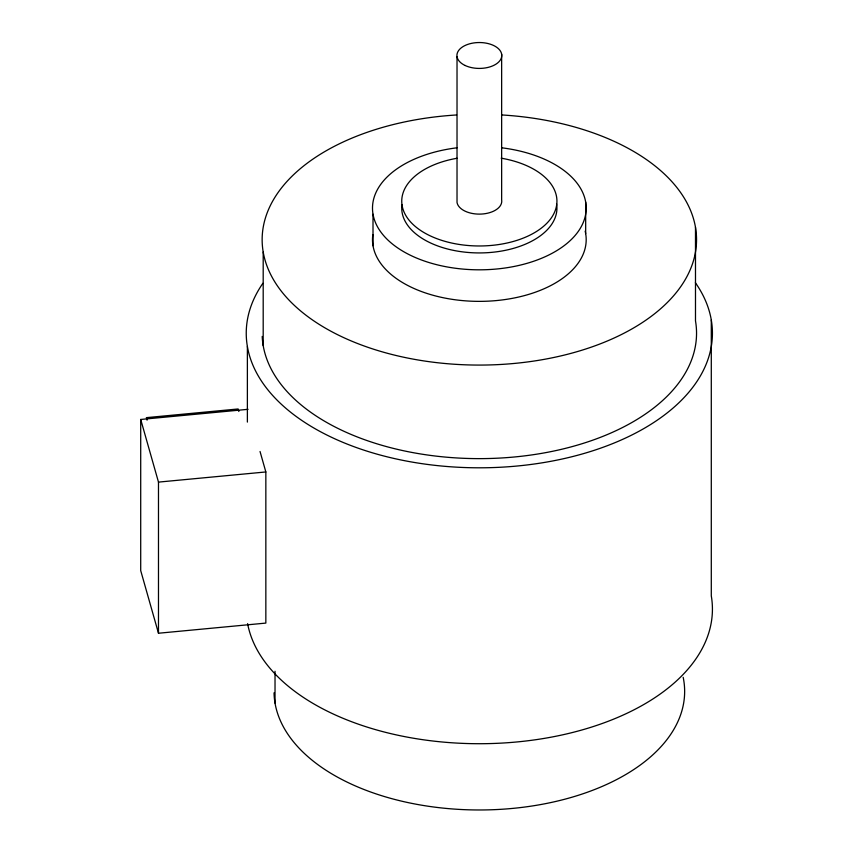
<?xml version="1.0" encoding="UTF-8"?>
<svg xmlns="http://www.w3.org/2000/svg" width="852" height="852" viewBox="0 0 852 852"><rect width="100%" height="100%" fill="white"/><g stroke="black" fill="none" stroke-linecap="round" stroke-linejoin="round"><path stroke-width="1.28" d="M260.041 451.496L265.845 471.955L265.845 623.089L158.483 633.238L140.708 570.606L140.708 419.461L248.07 409.311M140.708 419.461L158.483 482.104L265.845 471.955M238.848 411.484L238.134 408.971L146.374 417.65L147.087 420.164M711.292 319.969L711.292 595.899A233.086 134.573 0 0 1 503.362 742.997A233.086 134.573 0 0 1 247.602 623.632M695.488 227.324L695.488 320.874A217.207 125.404 0 0 1 492.818 458.387A217.207 125.404 0 0 1 262.203 336.433M585.675 202.052L585.675 233.608M501.647 54.208L501.647 199.9A22.418 12.94 0 0 1 481.55 214.054A22.418 12.94 0 0 1 457.023 202.446L457.023 56.754M373.006 214.203L373.006 245.749M275.026 671.259L275.026 703.113M263.193 252.022L263.193 345.571M247.378 346.476L247.378 422.091M158.483 482.104L158.483 633.238M695.381 282.715A233.086 134.573 0 0 1 479.878 467.801A233.086 134.573 0 0 1 262.885 283.29M501.572 114.935A217.207 125.404 0 0 1 663.708 305.974A217.207 125.404 0 0 1 295.229 306.209A217.207 125.404 0 0 1 456.619 114.967M585.164 231.148A106.851 61.695 0 0 1 482.317 301.342A106.851 61.695 0 0 1 372.856 234.577M501.903 147.822A106.851 61.695 0 0 1 567.815 242.713A106.851 61.695 0 0 1 390.738 242.607A106.851 61.695 0 0 1 456.991 147.801M556.558 203.713A77.607 44.805 0 0 1 480.208 252.927A77.607 44.805 0 0 1 401.963 204.714M683.187 677.329A205.311 118.534 0 0 1 492.775 809.719A205.311 118.534 0 0 1 274.046 692.814M501.178 158.184A77.607 44.805 0 0 1 542.639 227.09A77.607 44.805 0 0 1 416.287 227.292A77.607 44.805 0 0 1 457.077 158.259M465.128 65.487A22.418 12.94 0 0 0 501.466 57.585A22.418 12.94 0 0 0 471.433 43.367A22.418 12.94 0 0 0 465.128 65.487"/></g></svg>
